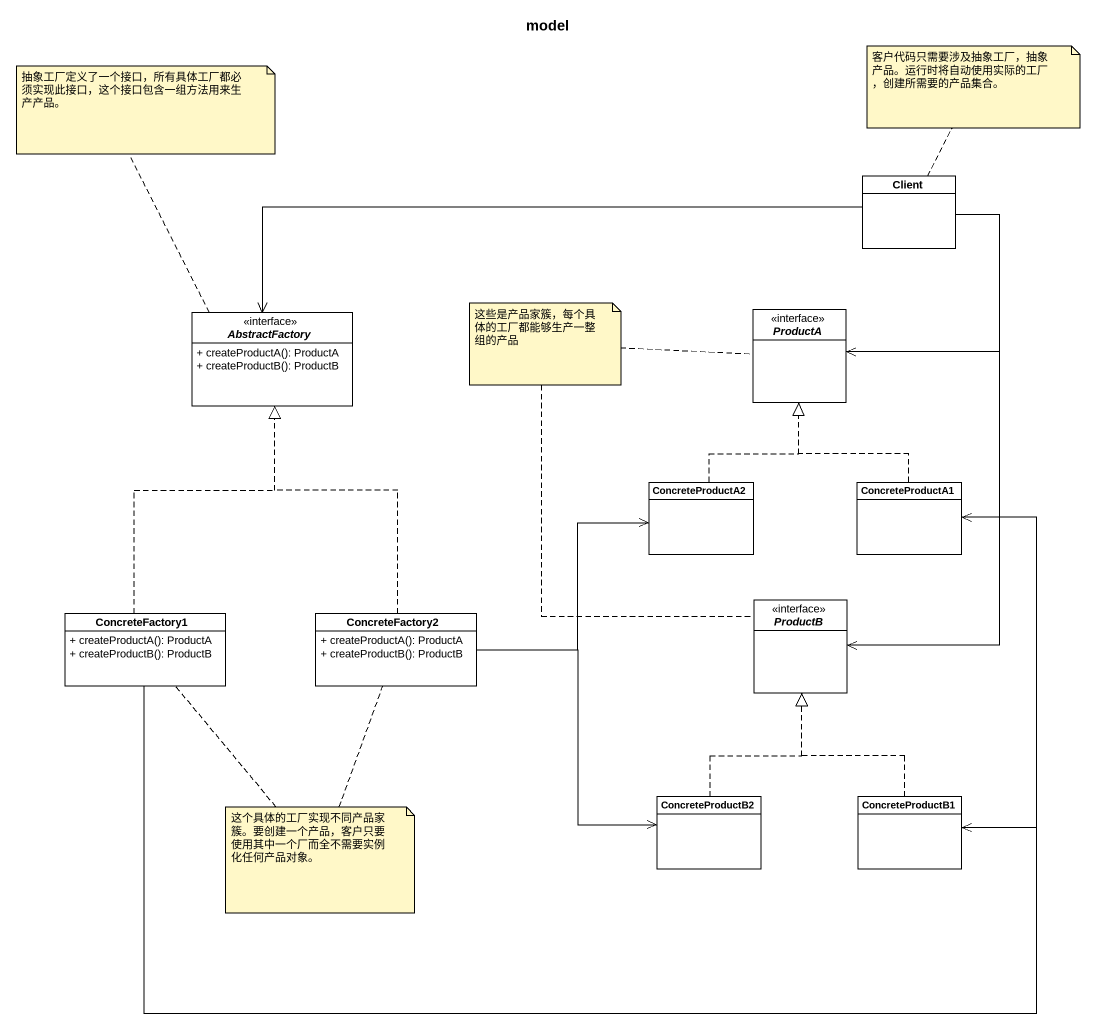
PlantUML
@startuml
title model
hide circle
hide empty members
skinparam classAttributeIconSize 0
class Client #FFFFFF
interface AbstractFactory #FFFFFF {
  + createProductA(): ProductA
  + createProductB(): ProductB
}
interface ProductA #FFFFFF
class ConcreteProductA2 #FFFFFF
class ConcreteProductA1 #FFFFFF
class ConcreteFactory1 #FFFFFF {
  + createProductA(): ProductA
  + createProductB(): ProductB
}
class ConcreteFactory2 #FFFFFF {
  + createProductA(): ProductA
  + createProductB(): ProductB
}
interface ProductB #FFFFFF
class ConcreteProductB2 #FFFFFF
class ConcreteProductB1 #FFFFFF
Client -left-> AbstractFactory
Client --> ProductA
Client --> ProductB
ConcreteProductA2 .up.|> ProductA
ConcreteProductA1 .up.|> ProductA
ConcreteFactory1 .up.|> AbstractFactory
ConcreteFactory1 -right-> ConcreteProductA1
ConcreteFactory1 -right-> ConcreteProductB1
ConcreteFactory2 .up.|> AbstractFactory
ConcreteFactory2 -right-> ConcreteProductA2
ConcreteFactory2 -right-> ConcreteProductB2
ConcreteProductB2 .up.|> ProductB
ConcreteProductB1 .up.|> ProductB
note top of Client : 客户代码只需要涉及抽象工厂，抽象产品。运行时将自动使用实际的工厂，创建所需要的产品集合。
note top of AbstractFactory : 抽象工厂定义了一个接口，所有具体工厂都必须实现此接口，这个接口包含一组方法用来生产产品。
note as N3
  这些是产品家簇，每个具体的工厂都能够生产一整组的产品
end note
N3 .. ProductA
N3 .. ProductB
note as N4
  这个具体的工厂实现不同产品家簇。要创建一个产品，客户只要使用其中一个厂而全不需要实例化任何产品对象。
end note
N4 .. ConcreteFactory2
N4 .. ConcreteFactory1
@enduml
